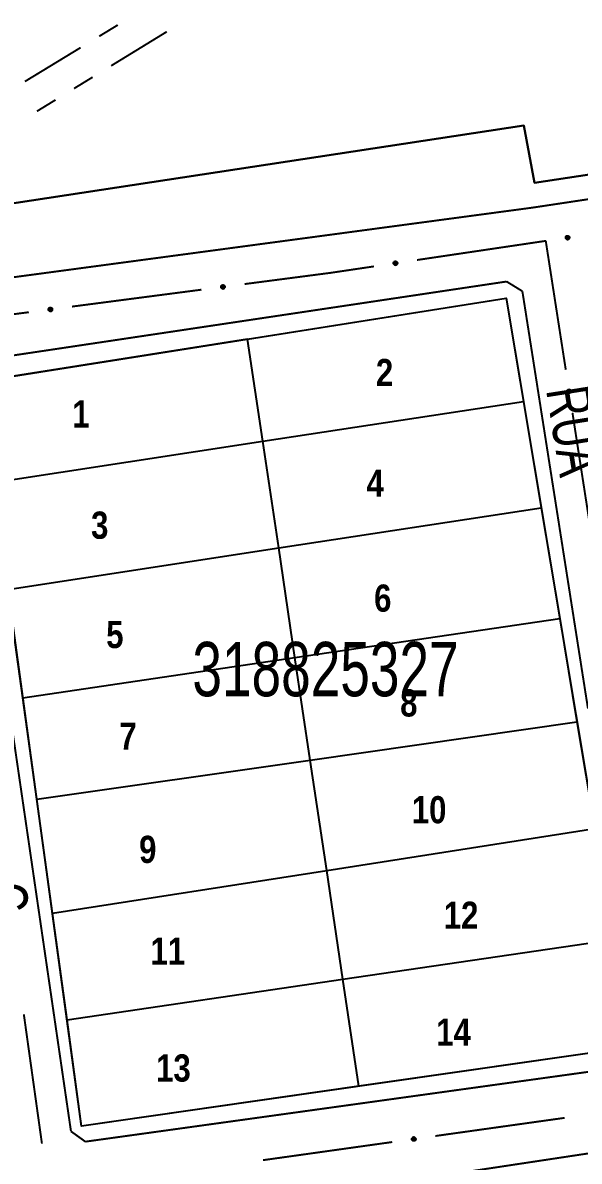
# Model space of a CAD drawing. Extents: x 203591 to 208218, y 4854879 to 4857795.
# Drawn here: x 204775 to 204826.2, y 4855257.9 to 4855362.6 of the extents above; entities that cross this region are included whole.
import ezdxf
from ezdxf.enums import TextEntityAlignment as Align

# ---------------------------------------------------------------- set-up
doc = ezdxf.new("R2010")
doc.units = 0
doc.header["$LTSCALE"] = 1.5
doc.header["$MEASUREMENT"] = 0
doc.linetypes.add('PHANTOMX2', pattern=[5, 2.5, -0.5, 0.5, -0.5, 0.5, -0.5])
for name, color, linetype in [('CD-MALHA-LOTES', 40, 'CONTINUOUS'), ('CD_TXT_QUADRA', 7, 'CONTINUOUS'), ('RU-QUADRAS', 210, 'CONTINUOUS'), ('SV-EIXO-RUA-PAV', 20, 'CONTINUOUS'), ('SV-RUA-NAO-PAV-S-GUIA-C-GUIA', 7, 'PHANTOMX2'), ('SV-RUA-PAVIM-S-GUIA-C-GUIA', 7, 'CONTINUOUS'), ('SV-TXT-RUA-PAV-S-GUIA-C-GUIA', 7, 'CONTINUOUS'), ('Th_NmrPorta', 7, 'CONTINUOUS')]:
    doc.layers.add(name, color=color, linetype=linetype)
doc.styles.add('ARIAL', font='ARIAL.TTF')
doc.styles.get("Standard").update_dxf_attribs({"font": 'swisscbo.ttf'})

msp = doc.modelspace()

# ---------------------------------------------------------------- linework, layer by layer
at = {"layer": 'CD-MALHA-LOTES', "linetype": 'Continuous', "flags": 128}
for points in [[(204822.09, 4855347.88), (205322.37, 4855423.75)], [(204655.72, 4855327.94), (204821.1, 4855353.14)], [(204821.1, 4855353.14), (204822.09, 4855347.88)], [(204795.69, 4855333.49), (204819.46, 4855337.27)], [(204819.46, 4855337.27), (204821.05, 4855327.76)], [(204795.69, 4855333.49), (204771.05, 4855329.58)], [(204797.09, 4855324.09), (204795.69, 4855333.49)], [(204797.09, 4855324.09), (204821.05, 4855327.76)], [(204821.05, 4855327.76), (204822.69, 4855317.97)], [(204772.32, 4855320.31), (204797.09, 4855324.09)], [(204798.56, 4855314.28), (204797.09, 4855324.09)], [(204798.56, 4855314.28), (204822.69, 4855317.97)], [(204822.69, 4855317.97), (204824.39, 4855307.79)], [(204773.67, 4855310.47), (204798.56, 4855314.28)], [(204800.06, 4855304.19), (204798.56, 4855314.28)], [(204775.04, 4855300.5), (204773.67, 4855310.47)], [(204800.06, 4855304.19), (204824.39, 4855307.79)], [(204824.39, 4855307.79), (204825.98, 4855298.28)], [(204775.04, 4855300.5), (204800.06, 4855304.19)], [(204801.47, 4855294.76), (204800.06, 4855304.19)], [(204776.32, 4855291.16), (204775.04, 4855300.5)], [(204801.47, 4855294.76), (204825.98, 4855298.28)], [(204825.98, 4855298.28), (204827.63, 4855288.47)], [(204776.32, 4855291.16), (204801.47, 4855294.76)], [(204802.98, 4855284.62), (204801.47, 4855294.76)], [(204777.76, 4855280.69), (204776.32, 4855291.16)], [(204802.98, 4855284.62), (204827.63, 4855288.47)], [(204777.76, 4855280.69), (204802.98, 4855284.62)], [(204804.47, 4855274.6), (204802.98, 4855284.62)], [(204779.11, 4855270.87), (204777.76, 4855280.69)], [(204804.47, 4855274.6), (204829.33, 4855278.26)], [(204779.11, 4855270.87), (204804.47, 4855274.6)], [(204805.94, 4855264.76), (204804.47, 4855274.6)], [(204780.45, 4855261.1), (204779.11, 4855270.87)], [(204830.99, 4855268.36), (204805.94, 4855264.76)], [(204805.94, 4855264.76), (204780.45, 4855261.1)]]:
    msp.add_lwpolyline(points, dxfattribs=at)
at = {"layer": 'RU-QUADRAS', "color": 6, "linetype": 'Continuous'}
for points in [[(204547.36, 4855385.95), (204551.4, 4855388.58), (204548.94, 4855392.1), (204550, 4855394.9), (204635.49, 4855407.78), (204656.53, 4855410.63), (204661.68, 4855380.31), (204664.85, 4855380.81), (204659.82, 4855411.13), (204753.86, 4855425.28), (204831.71, 4855435.78), (205243.14, 4855499.43), (205252.37, 4855496.45), (205347, 4855512.18), (205352.03, 4855428.25), (204822.09, 4855347.88), (204821.1, 4855353.14), (204655.72, 4855327.94), (204655.01, 4855331.08), (204597.05, 4855320.81), (204560.71, 4855374.54), (204557.02, 4855371.9)], [(204771.05, 4855329.58), (204819.46, 4855337.27), (204830.99, 4855268.36), (204780.45, 4855261.1)]]:
    msp.add_lwpolyline(points, close=True, dxfattribs=at)
at = {"layer": 'SV-EIXO-RUA-PAV', "const_width": 0.18, "flags": 128}
for points in [[(204811.273046, 4855340.770615), (204822.153514, 4855342.387833)], [(204822.153514, 4855342.387833), (204823.11, 4855342.53)], [(204823.11, 4855342.53), (204823.142651, 4855342.534836)], [(204823.11, 4855342.53), (204824.950098, 4855330.671921)], [(204803.33, 4855339.59), (204807.316511, 4855340.182535)], [(204795.427415, 4855338.557931), (204802.368472, 4855339.464426)], [(204802.368472, 4855339.464426), (204803.33, 4855339.59)], [(204779.562143, 4855336.485941), (204791.461097, 4855338.039933)], [(204766.27, 4855334.75), (204775.595825, 4855335.967944)], [(204825.563464, 4855326.719228), (204827.403563, 4855314.861149)], [(204775.136899, 4855271.36721), (204776.799442, 4855259.482936)], [(204824.841256, 4855261.848135), (204812.957718, 4855260.180342)], [(204808.996539, 4855259.62441), (204797.113001, 4855257.956617)]]:
    msp.add_lwpolyline(points, dxfattribs=at)
at = {"layer": 'SV-EIXO-RUA-PAV', "flags": 128}
for points in [[(204824.962814, 4855342.915683), (204824.991398, 4855342.955369), (204825.02408, 4855342.983632), (204825.058124, 4855342.999359), (204825.091831, 4855343.005412), (204825.127012, 4855343.007721), (204825.162996, 4855343.002224), (204825.201582, 4855342.987276), (204825.241593, 4855342.958881), (204825.268346, 4855342.923498), (204825.28555, 4855342.890948), (204825.293886, 4855342.856164), (204825.295556, 4855342.821949), (204825.28861, 4855342.78476), (204825.273079, 4855342.745805), (204825.243554, 4855342.706262), (204825.211323, 4855342.678774), (204825.177995, 4855342.664427), (204825.142973, 4855342.656268), (204825.107027, 4855342.654341), (204825.071736, 4855342.659941), (204825.032542, 4855342.675648), (204824.9939, 4855342.705307), (204824.966117, 4855342.73714), (204824.951305, 4855342.770258), (204824.944049, 4855342.804919), (204824.941304, 4855342.840177), (204824.945324, 4855342.876579), (204824.962814, 4855342.915683)], [(204809.136475, 4855340.564335), (204809.165039, 4855340.604036), (204809.197706, 4855340.632316), (204809.231741, 4855340.648061), (204809.265445, 4855340.654132), (204809.300625, 4855340.65646), (204809.336611, 4855340.650981), (204809.375206, 4855340.636053), (204809.415232, 4855340.607679), (204809.442003, 4855340.572311), (204809.459224, 4855340.539769), (204809.467578, 4855340.504989), (204809.469267, 4855340.470776), (204809.462339, 4855340.433583), (204809.446829, 4855340.394619), (204809.417324, 4855340.355062), (204809.385108, 4855340.327556), (204809.351788, 4855340.313192), (204809.31677, 4855340.305014), (204809.280825, 4855340.303069), (204809.245531, 4855340.30865), (204809.206329, 4855340.324337), (204809.167671, 4855340.353976), (204809.139871, 4855340.385795), (204809.125042, 4855340.418904), (204809.117768, 4855340.453561), (204809.115004, 4855340.488818), (204809.119006, 4855340.525222), (204809.136475, 4855340.564335)], [(204793.28753, 4855338.389479), (204793.316792, 4855338.428668), (204793.349954, 4855338.456366), (204793.384262, 4855338.471507), (204793.418068, 4855338.47698), (204793.453284, 4855338.478685), (204793.489168, 4855338.472571), (204793.527492, 4855338.456962), (204793.56701, 4855338.427885), (204793.593151, 4855338.392048), (204793.609794, 4855338.359207), (204793.617532, 4855338.324285), (204793.618614, 4855338.290047), (204793.61103, 4855338.252983), (204793.594833, 4855338.2143), (204793.564633, 4855338.17527), (204793.531936, 4855338.148339), (204793.498367, 4855338.134566), (204793.463209, 4855338.127009), (204793.427236, 4855338.1257), (204793.392046, 4855338.131905), (204793.353127, 4855338.148283), (204793.315, 4855338.178601), (204793.287767, 4855338.210906), (204793.273526, 4855338.244273), (204793.266866, 4855338.279053), (204793.264727, 4855338.314353), (204793.269372, 4855338.350681), (204793.28753, 4855338.389479)], [(204777.422258, 4855336.31749), (204777.451519, 4855336.356679), (204777.484682, 4855336.384377), (204777.51899, 4855336.399517), (204777.552796, 4855336.404991), (204777.588012, 4855336.406696), (204777.623896, 4855336.400581), (204777.66222, 4855336.384973), (204777.701738, 4855336.355895), (204777.727879, 4855336.320059), (204777.744522, 4855336.287218), (204777.752259, 4855336.252296), (204777.753342, 4855336.218058), (204777.745758, 4855336.180993), (204777.729561, 4855336.14231), (204777.699361, 4855336.103281), (204777.666664, 4855336.076349), (204777.633095, 4855336.062576), (204777.597937, 4855336.05502), (204777.561964, 4855336.05371), (204777.526774, 4855336.059915), (204777.487855, 4855336.076293), (204777.449728, 4855336.106611), (204777.422495, 4855336.138917), (204777.408254, 4855336.172283), (204777.401594, 4855336.207064), (204777.399455, 4855336.242364), (204777.4041, 4855336.278691), (204777.422258, 4855336.31749)], [(204825.343528, 4855328.854436), (204825.383411, 4855328.826127), (204825.411899, 4855328.793641), (204825.427861, 4855328.759707), (204825.434148, 4855328.726043), (204825.4367, 4855328.690878), (204825.431451, 4855328.654858), (204825.41677, 4855328.616169), (204825.388653, 4855328.575962), (204825.353457, 4855328.548965), (204825.321026, 4855328.531536), (204825.2863, 4855328.52296), (204825.252098, 4855328.521053), (204825.214862, 4855328.527742), (204825.1758, 4855328.543003), (204825.136054, 4855328.572254), (204825.108344, 4855328.604294), (204825.093766, 4855328.637521), (204825.085365, 4855328.672487), (204825.083189, 4855328.708418), (204825.088545, 4855328.743747), (204825.103981, 4855328.783049), (204825.133372, 4855328.821895), (204825.165012, 4855328.849898), (204825.198027, 4855328.864938), (204825.232636, 4855328.872434), (204825.267875, 4855328.875423), (204825.304304, 4855328.871655), (204825.343528, 4855328.854436)], [(204811.134714, 4855259.813333), (204811.105829, 4855259.773865), (204811.072933, 4855259.745852), (204811.038771, 4855259.730384), (204811.005019, 4855259.724586), (204810.969821, 4855259.722545), (204810.933881, 4855259.728315), (204810.895409, 4855259.743556), (204810.855614, 4855259.772254), (204810.829132, 4855259.807839), (204810.812175, 4855259.840519), (204810.804104, 4855259.875366), (204810.802693, 4855259.909592), (204810.809922, 4855259.946727), (204810.825748, 4855259.985564), (204810.855573, 4855260.02488), (204810.888012, 4855260.052123), (204810.921447, 4855260.066217), (204810.956531, 4855260.074109), (204810.99249, 4855260.075763), (204811.027738, 4855260.069895), (204811.066811, 4855260.05389), (204811.105227, 4855260.023939), (204811.132768, 4855259.991895), (204811.147327, 4855259.958666), (204811.15432, 4855259.923951), (204811.156797, 4855259.888673), (204811.1525, 4855259.852303), (204811.134714, 4855259.813333)]]:
    msp.add_lwpolyline(points, close=True, dxfattribs=at)
for points in [[(204824.941304, 4855342.840177), (204825.268346, 4855342.923498)], [(204824.944049, 4855342.804919), (204825.28555, 4855342.890948)], [(204824.945324, 4855342.876579), (204825.241593, 4855342.958881)], [(204824.946262, 4855342.824187), (204825.271766, 4855342.908258)], [(204824.948014, 4855342.858931), (204825.250371, 4855342.940954)], [(204824.95031, 4855342.787542), (204825.288361, 4855342.870713)], [(204824.951305, 4855342.770258), (204825.293886, 4855342.856164)], [(204824.955164, 4855342.894475), (204825.218377, 4855342.970701)], [(204824.962257, 4855342.753447), (204825.291809, 4855342.838118)], [(204824.962814, 4855342.915683), (204825.201582, 4855342.987276)], [(204824.966117, 4855342.73714), (204825.295556, 4855342.821949)], [(204824.979263, 4855342.936668), (204825.175035, 4855342.99325)], [(204824.982302, 4855342.720551), (204825.287558, 4855342.801624)], [(204824.991398, 4855342.955369), (204825.162996, 4855343.002224)], [(204824.9939, 4855342.705307), (204825.28861, 4855342.78476)], [(204825.009959, 4855342.971561), (204825.136391, 4855343.0027)], [(204825.016795, 4855342.692554), (204825.277908, 4855342.76433)], [(204825.02408, 4855342.983632), (204825.127012, 4855343.007721)], [(204825.032542, 4855342.675648), (204825.273079, 4855342.745805)], [(204825.057238, 4855342.670955), (204825.25071, 4855342.724438)], [(204825.071736, 4855342.659941), (204825.243554, 4855342.706262)], [(204825.093582, 4855342.658405), (204825.221163, 4855342.691094)], [(204825.107027, 4855342.654341), (204825.211323, 4855342.678774)], [(204809.115004, 4855340.488818), (204809.442003, 4855340.572311)], [(204809.117768, 4855340.453561), (204809.459224, 4855340.539769)], [(204809.119006, 4855340.525222), (204809.415232, 4855340.607679)], [(204809.119971, 4855340.47283), (204809.445431, 4855340.557072)], [(204809.121705, 4855340.507576), (204809.424019, 4855340.589757)], [(204809.124038, 4855340.436188), (204809.462046, 4855340.519536)], [(204809.125042, 4855340.418904), (204809.467578, 4855340.504989)], [(204809.128837, 4855340.543124), (204809.392009, 4855340.619487)], [(204809.136003, 4855340.402099), (204809.465511, 4855340.486943)], [(204809.136475, 4855340.564335), (204809.375206, 4855340.636053)], [(204809.139871, 4855340.385795), (204809.469267, 4855340.470776)], [(204809.152913, 4855340.585328), (204809.348655, 4855340.642013)], [(204809.156065, 4855340.369214), (204809.461279, 4855340.450446)], [(204809.165039, 4855340.604036), (204809.336611, 4855340.650981)], [(204809.167671, 4855340.353976), (204809.462339, 4855340.433583)], [(204809.183591, 4855340.620238), (204809.310007, 4855340.651443)], [(204809.190573, 4855340.341234), (204809.451648, 4855340.413148)], [(204809.197706, 4855340.632316), (204809.300625, 4855340.65646)], [(204809.206329, 4855340.324337), (204809.446829, 4855340.394619)], [(204809.231027, 4855340.319657), (204809.424472, 4855340.373241)], [(204809.245531, 4855340.30865), (204809.417324, 4855340.355062)], [(204809.267377, 4855340.307126), (204809.394942, 4855340.339882)], [(204809.280825, 4855340.303069), (204809.385108, 4855340.327556)], [(204793.264727, 4855338.314353), (204793.593151, 4855338.392048)], [(204793.266866, 4855338.279053), (204793.609794, 4855338.359207)], [(204793.269372, 4855338.350681), (204793.56701, 4855338.427885)], [(204793.26941, 4855338.29828), (204793.596309, 4855338.376752)], [(204793.271758, 4855338.33299), (204793.575478, 4855338.40981)], [(204793.272828, 4855338.261572), (204793.612258, 4855338.338927)], [(204793.273526, 4855338.244273), (204793.617532, 4855338.324285)], [(204793.279517, 4855338.368406), (204793.544, 4855338.440102)], [(204793.284188, 4855338.227276), (204793.615145, 4855338.306278)], [(204793.28753, 4855338.389479), (204793.527492, 4855338.456962)], [(204793.287767, 4855338.210906), (204793.618614, 4855338.290047)], [(204793.303665, 4855338.194041), (204793.610269, 4855338.269862)], [(204793.304336, 4855338.410178), (204793.501051, 4855338.463391)], [(204793.315, 4855338.178601), (204793.61103, 4855338.252983)], [(204793.316792, 4855338.428668), (204793.489168, 4855338.472571)], [(204793.335628, 4855338.444539), (204793.462576, 4855338.473503)], [(204793.337673, 4855338.165456), (204793.59998, 4855338.23274)], [(204793.349954, 4855338.456366), (204793.453284, 4855338.478685)], [(204793.353127, 4855338.148283), (204793.594833, 4855338.2143)], [(204793.377739, 4855338.143166), (204793.572101, 4855338.19332)], [(204793.392046, 4855338.131905), (204793.564633, 4855338.17527)], [(204793.413862, 4855338.129995), (204793.541986, 4855338.160489)], [(204793.427236, 4855338.1257), (204793.531936, 4855338.148339)], [(204777.399455, 4855336.242364), (204777.727879, 4855336.320059)], [(204777.401594, 4855336.207064), (204777.744522, 4855336.287218)], [(204777.4041, 4855336.278691), (204777.701738, 4855336.355895)], [(204777.404138, 4855336.226291), (204777.731037, 4855336.304762)], [(204777.406486, 4855336.261), (204777.710206, 4855336.337821)], [(204777.407556, 4855336.189582), (204777.746985, 4855336.266938)], [(204777.408254, 4855336.172283), (204777.752259, 4855336.252296)], [(204777.414245, 4855336.296416), (204777.678728, 4855336.368112)], [(204777.418916, 4855336.155287), (204777.749873, 4855336.234288)], [(204777.422258, 4855336.31749), (204777.66222, 4855336.384973)], [(204777.422495, 4855336.138917), (204777.753342, 4855336.218058)], [(204777.438393, 4855336.122052), (204777.744996, 4855336.197873)], [(204777.439064, 4855336.338189), (204777.635779, 4855336.391402)], [(204777.449728, 4855336.106611), (204777.745758, 4855336.180993)], [(204777.451519, 4855336.356679), (204777.623896, 4855336.400581)], [(204777.470356, 4855336.37255), (204777.597303, 4855336.401514)], [(204777.472401, 4855336.093466), (204777.734707, 4855336.16075)], [(204777.484682, 4855336.384377), (204777.588012, 4855336.406696)], [(204777.487855, 4855336.076293), (204777.729561, 4855336.14231)], [(204777.512467, 4855336.071177), (204777.706829, 4855336.12133)], [(204777.526774, 4855336.059915), (204777.699361, 4855336.103281)], [(204777.54859, 4855336.058005), (204777.676714, 4855336.088499)], [(204777.561964, 4855336.05371), (204777.666664, 4855336.076349)], [(204825.083189, 4855328.708418), (204825.108344, 4855328.604294)], [(204825.087161, 4855328.721891), (204825.120732, 4855328.594539)], [(204825.088545, 4855328.743747), (204825.136054, 4855328.572254)], [(204825.099459, 4855328.758321), (204825.154279, 4855328.565223)], [(204825.103981, 4855328.783049), (204825.1758, 4855328.543003)], [(204825.120777, 4855328.798912), (204825.194358, 4855328.538302)], [(204825.133372, 4855328.821895), (204825.214862, 4855328.527742)], [(204825.148535, 4855328.833598), (204825.231718, 4855328.52891)], [(204825.165012, 4855328.849898), (204825.252098, 4855328.521053)], [(204825.181292, 4855328.853871), (204825.268241, 4855328.524912)], [(204825.198027, 4855328.864938), (204825.2863, 4855328.52296)], [(204825.215303, 4855328.866053), (204825.300811, 4855328.528585)], [(204825.232636, 4855328.872434), (204825.321026, 4855328.531536)], [(204825.251919, 4855328.870354), (204825.33824, 4855328.54544)], [(204825.267875, 4855328.875423), (204825.353457, 4855328.548965)], [(204825.286675, 4855328.868843), (204825.370788, 4855328.567061)], [(204825.304304, 4855328.871655), (204825.388653, 4855328.575962)], [(204825.322268, 4855328.861939), (204825.400312, 4855328.599259)], [(204825.343528, 4855328.854436), (204825.41677, 4855328.616169)], [(204825.364626, 4855328.838133), (204825.422561, 4855328.642757)], [(204825.383411, 4855328.826127), (204825.431451, 4855328.654858)], [(204825.39973, 4855328.807678), (204825.431743, 4855328.681465)], [(204825.411899, 4855328.793641), (204825.4367, 4855328.690878)], [(204811.132768, 4855259.991895), (204810.802693, 4855259.909592)], [(204811.147327, 4855259.958666), (204810.804104, 4855259.875366)], [(204811.136504, 4855259.97556), (204810.806317, 4855259.893395)], [(204811.148191, 4855259.941375), (204810.809517, 4855259.860775)], [(204811.105227, 4855260.023939), (204810.809922, 4855259.946727)], [(204811.116709, 4855260.008607), (204810.810845, 4855259.929856)], [(204811.15432, 4855259.923951), (204810.812175, 4855259.840519)], [(204811.082429, 4855260.036866), (204810.820779, 4855259.967075)], [(204811.066811, 4855260.05389), (204810.825748, 4855259.985564)], [(204811.15196, 4855259.904701), (204810.825827, 4855259.823105)], [(204811.156797, 4855259.888673), (204810.829132, 4855259.807839)], [(204811.149945, 4855259.869971), (204810.846974, 4855259.790247)], [(204811.042152, 4855260.058771), (204810.848279, 4855260.00676)], [(204811.027738, 4855260.069895), (204810.855573, 4855260.02488)], [(204811.1525, 4855259.852303), (204810.855614, 4855259.772254)], [(204811.005904, 4855260.071597), (204810.878078, 4855260.039878)], [(204811.142524, 4855259.834482), (204810.87874, 4855259.760258)], [(204810.99249, 4855260.075763), (204810.888012, 4855260.052123)], [(204811.134714, 4855259.813333), (204810.895409, 4855259.743556)], [(204811.118106, 4855259.792474), (204810.92191, 4855259.737381)], [(204811.105829, 4855259.773865), (204810.933881, 4855259.728315)], [(204811.087145, 4855259.757815), (204810.960481, 4855259.727637)], [(204811.072933, 4855259.745852), (204810.969821, 4855259.722545)]]:
    msp.add_lwpolyline(points, dxfattribs=at)
at = {"layer": 'SV-RUA-NAO-PAV-S-GUIA-C-GUIA', "const_width": 0.18, "flags": 128}
for points in [[(204782.063633, 4855361.352451), (204783.771848, 4855362.392643)], [(204788.276027, 4855361.775012), (204783.161463, 4855358.637938)], [(204775.230771, 4855357.191681), (204780.355417, 4855360.312259)], [(204781.456608, 4855357.592247), (204779.751753, 4855356.546556)], [(204778.046899, 4855355.500864), (204776.342044, 4855354.455173)]]:
    msp.add_lwpolyline(points, dxfattribs=at)
at = {"layer": 'SV-RUA-PAVIM-S-GUIA-C-GUIA', "const_width": 0.18, "flags": 128}
for points in [[(204895.51, 4855356.7), (204821.9, 4855345.59)], [(204821.9, 4855345.59), (204733.3, 4855333.7)], [(204819.51, 4855338.79), (204770.53, 4855331.45)], [(204820.96, 4855337.9), (204819.51, 4855338.79)], [(204820.98, 4855337.74), (204820.96, 4855337.9)], [(204821, 4855337.65), (204820.98, 4855337.74)], [(204826.99, 4855299.5), (204821, 4855337.65)], [(204769.48, 4855329.04), (204779.47, 4855260.61)], [(204789.44, 4855252.89), (205022.91, 4855288.22)], [(204780.79, 4855259.66), (204830.97, 4855266.63)], [(204779.47, 4855260.61), (204780.79, 4855259.66)]]:
    msp.add_lwpolyline(points, dxfattribs=at)

# ---------------------------------------------------------------- texts
at = {"layer": 'CD_TXT_QUADRA', "style": 'ARIAL', "width": 0.7}
msp.add_text('318825327', height=5, dxfattribs=at).set_placement((204790.629137, 4855300.635344))
at = {"layer": 'SV-TXT-RUA-PAV-S-GUIA-C-GUIA', "style": 'ARIAL', "width": 0.7}
for s, rotation, p in [('RUA', 279, (204823.13, 4855328.83)), ('C', 277, (204771.32, 4855283.25))]:
    msp.add_text(s, height=4, rotation=rotation, dxfattribs=at).set_placement(p)
at = {"layer": 'Th_NmrPorta', "color": 1}
for s, p in [('2', (204807.494257, 4855330.419773)), ('1', (204779.584257, 4855326.609773)), ('4', (204806.639886, 4855320.234927)), ('3', (204781.314257, 4855316.379773)), ('6', (204807.329886, 4855309.664927)), ('5', (204782.704257, 4855306.319773)), ('8', (204809.725339, 4855300.023917)), ('7', (204783.914257, 4855296.959773)), ('10', (204810.794257, 4855290.199773)), ('9', (204785.731549, 4855286.550604)), ('12', (204813.734257, 4855280.489773)), ('11', (204786.771549, 4855277.190604)), ('14', (204813.044257, 4855269.739773)), ('13', (204787.291549, 4855266.440604))]:
    msp.add_text(s, height=2.5, dxfattribs=at).set_placement(p, align=Align.MIDDLE_LEFT)

doc.saveas('drawing.dxf')
